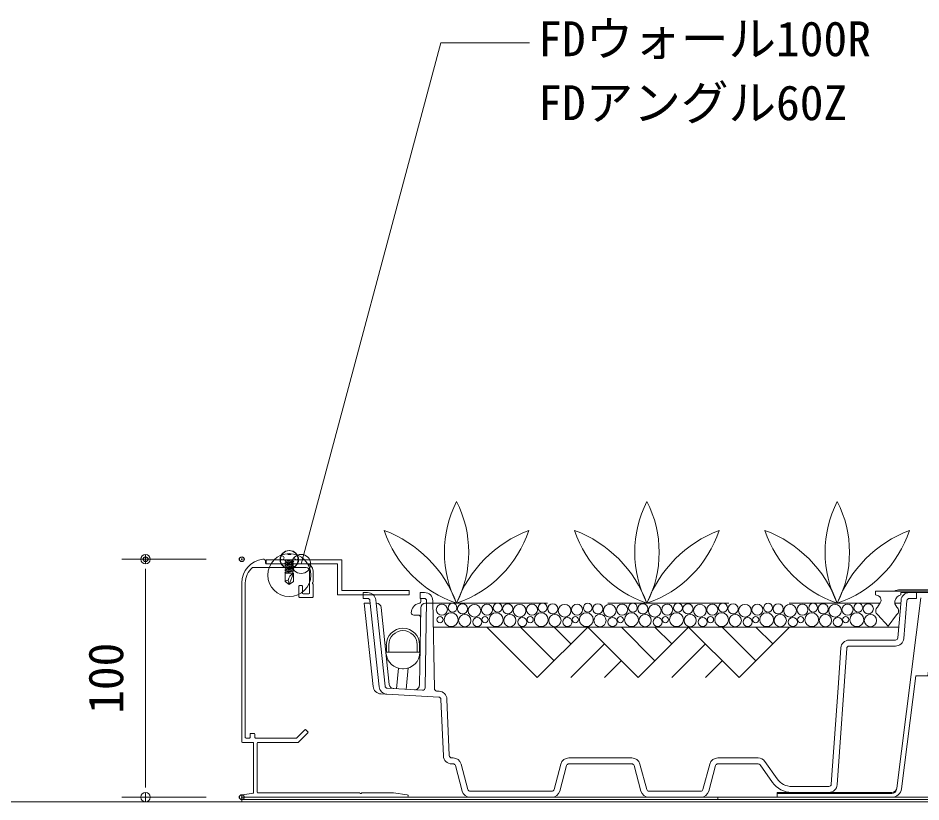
# Model space of a CAD drawing. Units: millimetres, scale not verified. Extents: x -1485 to 1485, y -1050 to 1050.
# Drawn here: x -405.2 to -25.8, y -233.8 to 95.6 of the extents above; entities that cross this region are included whole.
import ezdxf
from ezdxf.enums import TextEntityAlignment as Align

# ---------------------------------------------------------------- set-up
doc = ezdxf.new("R2010")
doc.units = ezdxf.units.MM
doc.header["$LTSCALE"] = 4
doc.header["$PDMODE"] = 32
doc.header["$PDSIZE"] = 2
doc.linetypes.add('USER1', pattern=[19.05, 12.7, -6.35])
for name, color, linetype, lineweight in [('0-0_0', 7, 'Continuous', 18), ('0-3_KUTAI', 3, 'Continuous', 18), ('0-4_BOUSUI', 1, 'Continuous', 18), ('0-5_KANAMONO_SCREW', 4, 'Continuous', 18), ('0-7_KANAMONO', 4, 'Continuous', 18), ('0-9_MOJI', 7, 'Continuous', 18), ('0-A_ecom', 7, 'Continuous', 18), ('0-B_GREEN', 3, 'Continuous', 18)]:
    doc.layers.add(name, color=color, linetype=linetype, lineweight=lineweight)
doc.layers.add('0-1_DEFPOINTS', color=7, linetype='Continuous')
doc.styles.add('ＭＳ ゴシック', font='')
doc.styles.get('ＭＳ ゴシック').set_extended_font_data('MS Gothic')

# ---------------------------------------------------------------- blocks, each defined once
blk = doc.blocks.new('_Dot')
at = {"layer": '0-0_0'}
for p, q in [((-0.5, 0), (-1, 0)), ((0.25, 0), (-0.25, 0))]:
    blk.add_line(p, q, dxfattribs=at)
blk.add_circle((0, 0), 0.25, dxfattribs=at)
blk = doc.blocks.new('D11')
at = {"layer": '0-1_DEFPOINTS'}
for p in [(1133.308, 918.143), (1173.737, 918.143), (1173.737, 818.143)]:
    blk.add_point(p, dxfattribs=at)
at = {"layer": '0-9_MOJI'}
for p, q in [((1158.737, 918.143), (1123.308, 918.143)), ((1133.308, 826.143), (1133.308, 910.143)), ((1158.737, 818.143), (1123.308, 818.143))]:
    blk.add_line(p, q, dxfattribs=at)
at = {"layer": '0-9_MOJI', "xscale": 8, "yscale": 8}
for p, rotation in [((1133.308, 918.143), 90), ((1133.308, 818.143), 270)]:
    blk.add_blockref('_Dot', p, dxfattribs=dict(at, rotation=rotation))
at = {"layer": '0-9_MOJI', "style": 'ＭＳ ゴシック'}
blk.add_text('100', height=14.66, rotation=90, dxfattribs=at).set_placement((1128.308, 853.143), align=Align.BOTTOM_LEFT)
blk = doc.blocks.new('sd-n13')
at = {"layer": '0-5_KANAMONO_SCREW'}
for p, q in [((-3.75, 0), (3.75, 0)), ((-2.4, -0.5), (1.6, 0)), ((-2.4, -0.5), (-0.445, 0)), ((-1.9, -1), (2.009, 0)), ((-1.9, 0), (-1.9, -0.372)), ((-1.9, -1), (-2.4, -0.5)), ((-2.4, -1.7), (1.9, -0.6)), ((-2.4, -1.7), (2.4, -1.1)), ((-1.9, -2.2), (-2.4, -1.7)), ((-2.4, -2.9), (1.9, -1.8)), ((-2.4, -2.9), (2.4, -2.3)), ((-1.9, -3.4), (-2.4, -2.9)), ((-2.4, -4.1), (1.9, -3)), ((-2.4, -4.1), (2.4, -3.5)), ((-1.9, -4.6), (-2.4, -4.1)), ((-2.4, -5.3), (1.9, -4.2)), ((-2.4, -5.3), (2.4, -4.7)), ((-1.9, -1), (-1.9, -1.572)), ((-1.9, -2.2), (2.4, -1.1)), ((-1.9, -2.2), (-1.9, -2.772)), ((-1.9, -3.4), (2.4, -2.3)), ((-1.9, -3.4), (-1.9, -3.972)), ((-1.9, -4.6), (2.4, -3.5)), ((-1.9, -4.6), (-1.9, -5.172)), ((-1.9, -5.8), (2.4, -4.7)), ((1.9, -0.028), (1.9, -0.6)), ((2.4, -1.1), (1.9, -0.6)), ((1.9, -1.228), (1.9, -1.8)), ((2.4, -2.3), (1.9, -1.8)), ((1.9, -2.428), (1.9, -3)), ((2.4, -3.5), (1.9, -3)), ((1.9, -3.628), (1.9, -4.2)), ((2.4, -4.7), (1.9, -4.2)), ((-1.9, -5.8), (-2.4, -5.3)), ((-2.4, -6.5), (1.9, -5.4)), ((-2.4, -6.5), (2.4, -5.9)), ((-1.9, -7), (-2.4, -6.5)), ((2.15, -7), (-2.15, -7)), ((-2.15, -11.495), (-2.15, -7)), ((-1.9, -5.8), (-1.9, -6.372)), ((-1.9, -7), (2.4, -5.9)), ((0, -13), (2.15, -7)), ((1.9, -4.828), (1.9, -5.4)), ((2.4, -5.9), (1.9, -5.4)), ((1.9, -6.028), (1.9, -7)), ((2.15, -11.495), (2.15, -7)), ((0, -13), (-2.15, -11.495)), ((0, -13), (-0.635, -10.995)), ((0, -13), (2.15, -11.495))]:
    blk.add_line(p, q, dxfattribs=at)
blk.add_lwpolyline([(0.75, 3.175), (0.75, 2.675), (-0.75, 2.675), (-0.75, 3.175)], dxfattribs=at)
for centre, radius in [((-0.091, 0.076), 4.75), ((0.091, 0.076), 4.75), ((0, -8.096), 11.296), ((0, -8.096), 11.296), ((-3.75, 1), 1), ((3.75, 1), 1)]:
    blk.add_circle(centre, radius, dxfattribs=at)
for centre, radius, start, end in [((4.694, -11.742), 5.381, 118.2142, 172.01632), ((-1.206, -11.809), 0.995, 54.94761, 161.58289)]:
    blk.add_arc(centre, radius, start, end, dxfattribs=at)

msp = doc.modelspace()

# ---------------------------------------------------------------- linework, layer by layer
at = {"layer": '0-3_KUTAI'}
msp.add_line((659.457, -233.795), (-739.893, -233.795), dxfattribs=at)
at = {"layer": '0-4_BOUSUI'}
msp.add_line((659.457, -233.795), (-739.893, -233.795), dxfattribs=at)
for points in [[(-311.22, -231.795), (-111.22, -231.795), (-111.22, -232.795), (-311.22, -232.795)], [(-111.22, -231.795), (88.78, -231.795), (88.78, -232.795), (-111.22, -232.795)]]:
    msp.add_lwpolyline(points, close=True, dxfattribs=at)
at = {"layer": '0-7_KANAMONO'}
for p, q in [((-301.22, -133.495), (-301.22, -132.795)), ((-306.762, -135.295), (-284.22, -135.295)), ((-284.22, -133.795), (-300.92, -133.795)), ((-282.72, -136.795), (-282.72, -146.05)), ((-311.22, -141.739), (-311.22, -208.495)), ((-309.72, -206.695), (-309.72, -141.739)), ((-287.22, -143.15), (-287.22, -147.55)), ((-286.02, -142.85), (-286.92, -142.85)), ((-285.72, -146.05), (-285.72, -143.15)), ((-286.92, -147.85), (-281.52, -147.85)), ((-283.02, -146.35), (-285.42, -146.35)), ((12.115, -144.595), (-34.554, -144.595)), ((-43.269, -150.549), (-44.058, -151.941)), ((-35.949, -151.941), (-36.739, -150.549)), ((-237.459, -170.793), (-237.459, -167.793)), ((-236.459, -170.793), (-236.459, -167.793)), ((-284.705, -203.48), (-288.132, -206.907)), ((-287.386, -208.707), (-283.432, -204.752)), ((-283.432, -204.328), (-284.28, -203.48)), ((-308.02, -206.995), (-309.42, -206.995)), ((-307.72, -205.295), (-307.72, -206.695)), ((-306.02, -204.995), (-307.42, -204.995)), ((-305.72, -206.695), (-305.72, -205.295)), ((-288.344, -206.995), (-305.42, -206.995)), ((-310.92, -208.795), (-306.52, -208.795)), ((-306.22, -209.095), (-306.22, -229.743)), ((-304.72, -229.695), (-304.72, -209.095)), ((-304.42, -208.795), (-287.598, -208.795)), ((-306.468, -230.038), (-310.806, -230.802)), ((-310.72, -231.795), (-241.72, -231.795))]:
    msp.add_line(p, q, dxfattribs=at)
msp.add_lwpolyline([(-240.92, -144.995), (-269.12, -144.995), (-269.12, -131.995), (-300.92, -131.995), (-300.92, -133.795), (-270.92, -133.795), (-270.92, -146.795), (-240.92, -146.795)], close=True, dxfattribs=at)
for points in [[(-281.432, -141.638), (-281.22, -141.426), (-281.22, -136.795)], [(-281.22, -147.55), (-281.22, -142.275), (-281.432, -142.063)], [(21.679, -147.037), (22.387, -146.695), (22.387, -145.195), (-44.826, -145.195), (-44.826, -146.695), (-44.118, -147.037)], [(-34.889, -147.037), (-34.182, -146.695), (-34.182, -145.795), (11.742, -145.795)], [(-43.98, -155.109), (-39.504, -159.995), (-36.028, -155.109)], [(-250.462, -167.793), (-250.462, -170.793), (-236.459, -170.793)], [(-249.462, -167.793), (-249.462, -170.793), (-237.459, -170.793)], [(-261.432, -230.207), (-261.644, -229.995), (-304.42, -229.995)], [(-241.651, -230.799), (-247.47, -229.995), (-260.795, -229.995), (-261.008, -230.207)]]:
    msp.add_lwpolyline(points, dxfattribs=at)
for centre, radius, start, end in [((-301.22, -141.739), 10, 96.37937, 180), ((-302.22, -132.795), 1, 0, 96.37937), ((-301.22, -141.739), 8.5, 130.69866, 180), ((-300.92, -133.495), 0.3, 180, 270), ((-284.22, -136.795), 3, 360, 90), ((-284.22, -136.795), 1.5, 360, 90), ((-286.92, -143.15), 0.3, 90, 180), ((-286.02, -143.15), 0.3, 0, 90), ((-281.22, -141.85), 0.3, 135, 225), ((-286.92, -147.55), 0.3, 180, 270), ((-285.42, -146.05), 0.3, 180, 270), ((-283.02, -146.05), 0.3, 270, 0), ((-281.52, -147.55), 0.3, 270, 0), ((-44.528, -148.995), 2, 309.01589, 78.18299), ((-34.554, -150.103), 5.508, 90, 116.99147), ((-33.488, -150.018), 3.294, 115.18273, 189.26669), ((-42.799, -153.495), 2, 129.0159, 233.82139), ((-37.209, -153.495), 2, 306.17861, 50.9841), ((-243.461, -167.793), 7.002, 0, 180), ((-243.461, -167.793), 6.002, 0, 180), ((-284.492, -203.692), 0.3, 45, 135), ((-283.644, -204.54), 0.3, 315, 45), ((-310.92, -208.495), 0.3, 180, 270), ((-309.42, -206.695), 0.3, 180, 270), ((-308.02, -206.695), 0.3, 270, 0), ((-307.42, -205.295), 0.3, 90, 180), ((-306.02, -205.295), 0.3, 360, 90), ((-305.42, -206.695), 0.3, 180, 270), ((-288.344, -206.695), 0.3, 270, 315), ((-306.52, -209.095), 0.3, 360, 90), ((-304.42, -209.095), 0.3, 90, 180), ((-287.598, -208.495), 0.3, 270, 315), ((-310.72, -231.295), 0.5, 99.98565, 270), ((-306.52, -229.743), 0.3, 279.98565, 360), ((-304.42, -229.695), 0.3, 180, 270), ((-261.22, -229.995), 0.3, 225, 315), ((-241.72, -231.295), 0.5, 270, 82.12579)]:
    msp.add_arc(centre, radius, start, end, dxfattribs=at)
at = {"layer": '0-9_MOJI'}
for p, q in [((-286.272, -133.835), (-227.585, 85.19)), ((-227.585, 85.19), (-190.274, 85.19))]:
    msp.add_line(p, q, dxfattribs=at)
msp.add_circle((-286.261, -133.795), 4, dxfattribs=at)
at = {"layer": '0-A_ecom'}
for p, q in [((-28.72, -145.795), (-27.72, -145.795)), ((-253.506, -185.411), (-257.346, -149.189)), ((-235.94, -149.408), (-235.921, -148.295)), ((-234.169, -185.884), (-233.531, -149.312)), ((-233.99, -150.295), (-233.548, -150.295)), ((-230.91, -149.234), (-230.264, -186.212)), ((-35.537, -164.881), (-34.166, -148.994)), ((-31.676, -149.209), (-33.047, -165.096)), ((-27.72, -148.295), (-30.679, -148.295)), ((-252.63, -152.084), (-249.204, -184.408)), ((-237.06, -155.295), (-238.964, -155.295)), ((-236.556, -184.712), (-235.99, -152.26)), ((-230.717, -160.295), (-35.142, -160.295)), ((-208.274, -160.295), (-187.061, -181.508)), ((-194.132, -160.295), (-179.99, -174.437)), ((-165.848, -160.295), (-187.061, -181.508)), ((-179.99, -160.295), (-172.919, -167.366)), ((-165.848, -160.295), (-144.634, -181.508)), ((-151.705, -160.295), (-137.563, -174.437)), ((-123.421, -160.295), (-144.634, -181.508)), ((-137.563, -160.295), (-130.492, -167.366)), ((-123.421, -160.295), (-102.208, -181.508)), ((-109.279, -160.295), (-95.137, -174.437)), ((-80.995, -160.295), (-102.208, -181.508)), ((-95.137, -160.295), (-88.066, -167.366)), ((-55.987, -165.795), (-36.534, -165.795)), ((-158.777, -167.366), (-172.919, -181.508)), ((-116.35, -167.366), (-130.492, -181.508)), ((-56.984, -169.225), (-60.992, -226.539)), ((-151.706, -174.437), (-158.777, -181.508)), ((-109.279, -174.437), (-116.35, -181.508)), ((-245.362, -177.571), (-246.127, -186.26)), ((-243.607, -177.795), (-243.314, -177.795)), ((-242.123, -186.482), (-241.325, -177.412)), ((-250.22, -188.537), (-252.749, -188.397)), ((-228.454, -189.744), (-250.22, -188.537)), ((-250.081, -186.041), (-235.225, -186.865)), ((-229.32, -187.193), (-228.316, -187.248)), ((-226.495, -214.444), (-227.511, -190.7)), ((-225.013, -190.593), (-223.997, -214.337)), ((-222.998, -215.295), (-222.412, -215.295)), ((-173.752, -215.295), (-147.287, -215.295)), ((-111.152, -215.295), (-94.237, -215.295)), ((-222.412, -217.795), (-222.998, -217.795)), ((-218.588, -229.201), (-221.446, -218.536)), ((-219.031, -217.889), (-216.173, -228.553)), ((-179.991, -228.553), (-177.133, -217.889)), ((-174.718, -218.536), (-177.576, -229.201)), ((-147.287, -217.795), (-173.752, -217.795)), ((-143.463, -229.201), (-146.321, -218.536)), ((-143.906, -217.889), (-141.049, -228.553)), ((-117.391, -228.553), (-114.533, -217.889)), ((-112.118, -218.536), (-114.976, -229.201)), ((-94.237, -217.795), (-111.152, -217.795)), ((-88.209, -225.575), (-93.421, -218.217)), ((-91.381, -216.772), (-86.169, -224.13)), ((-80.048, -227.295), (-64.483, -227.295)), ((-215.207, -229.295), (-180.957, -229.295)), ((-140.083, -229.295), (-118.357, -229.295)), ((-64.483, -229.795), (-80.048, -229.795)), ((-180.957, -231.795), (-215.207, -231.795)), ((-118.357, -231.795), (-140.083, -231.795))]:
    msp.add_line(p, q, dxfattribs=at)
at = {"layer": '0-A_ecom', "color": 3, "linetype": 'USER1'}
for p, q in [((-233.548, -150.295), (-43.008, -150.295)), ((-36.77, -150.295), (-34.279, -150.295))]:
    msp.add_line(p, q, dxfattribs=at)
at = {"layer": '0-A_ecom', "color": 150}
for p, q in [((-25.798, -147.979), (-35.997, -228.047)), ((-86.22, -230.295), (-38.045, -230.295)), ((-36.061, -228.547), (-35.997, -228.047))]:
    msp.add_line(p, q, dxfattribs=at)
at = {"layer": '0-A_ecom', "color": 1}
for p, q in [((659.457, -232.795), (-311.22, -232.795)), ((-311.22, -232.795), (-311.22, -233.795)), ((563.78, -232.795), (-311.22, -232.795))]:
    msp.add_line(p, q, dxfattribs=at)
at = {"layer": '0-A_ecom'}
for points in [[(-258.34, -148.295), (-260.22, -148.295), (-260.22, -145.795), (-258.34, -145.795)], [(-234.531, -148.295), (-236.182, -148.295), (-236.182, -145.795), (-234.409, -145.795)], [(-30.679, -145.795), (-27.72, -145.795), (-27.72, -148.295)], [(-256.035, -185.271), (-259.743, -150.295), (-257.229, -150.295)], [(-254.86, -148.926), (-254.715, -150.295), (-251.02, -185.148)], [(-63.486, -226.364), (-60.649, -185.795), (-59.478, -169.051)], [(-36.534, -168.295), (-44.967, -168.295), (-55.987, -168.295)]]:
    msp.add_lwpolyline(points, dxfattribs=at)
at = {"layer": '0-A_ecom', "color": 150}
for points in [[(-34.013, -228.3), (-27.962, -180.795), (-22.921, -180.795), (-19.227, -151.795), (-12.973, -151.795)], [(-37.981, -229.795), (-86.22, -229.795), (-86.22, -231.795), (-37.981, -231.795)]]:
    msp.add_lwpolyline(points, dxfattribs=at)
at = {"layer": '0-A_ecom'}
for centre, radius in [((-227.136, -153.027), 2.322), ((-222.631, -152.187), 1.865), ((-218.412, -152.626), 2.127), ((-213.417, -153.437), 2.658), ((-208.193, -153.027), 2.322), ((-203.689, -152.187), 1.865), ((-199.47, -152.626), 2.127), ((-194.474, -153.437), 2.658), ((-189.251, -153.027), 2.322), ((-184.746, -152.187), 1.865), ((-180.527, -152.626), 2.127), ((-175.531, -153.437), 2.658), ((-170.308, -153.027), 2.322), ((-165.803, -152.187), 1.865), ((-161.584, -152.626), 2.127), ((-156.588, -153.437), 2.658), ((-151.365, -153.027), 2.322), ((-146.86, -152.187), 1.865), ((-142.641, -152.626), 2.127), ((-137.646, -153.437), 2.658), ((-132.422, -153.027), 2.322), ((-127.918, -152.187), 1.865), ((-123.699, -152.626), 2.127), ((-118.703, -153.437), 2.658), ((-113.48, -153.027), 2.322), ((-108.975, -152.187), 1.865), ((-104.756, -152.626), 2.127), ((-99.76, -153.437), 2.658), ((-94.537, -153.027), 2.322), ((-90.032, -152.187), 1.865), ((-85.813, -152.626), 2.127), ((-80.817, -153.437), 2.658), ((-75.594, -153.027), 2.322), ((-71.089, -152.187), 1.865), ((-66.87, -152.626), 2.127), ((-61.875, -153.437), 2.658), ((-56.651, -153.027), 2.322), ((-52.147, -152.187), 1.865), ((-47.928, -152.626), 2.127), ((-223.233, -157.209), 2.903), ((-217.497, -157.569), 2.579), ((-204.29, -157.209), 2.903), ((-198.554, -157.569), 2.579), ((-185.347, -157.209), 2.903), ((-179.611, -157.569), 2.579), ((-166.404, -157.209), 2.903), ((-160.669, -157.569), 2.579), ((-147.462, -157.209), 2.903), ((-141.726, -157.569), 2.579), ((-128.519, -157.209), 2.903), ((-122.783, -157.569), 2.579), ((-109.576, -157.209), 2.903), ((-103.84, -157.569), 2.579), ((-90.633, -157.209), 2.903), ((-84.898, -157.569), 2.579), ((-71.691, -157.209), 2.903), ((-65.955, -157.569), 2.579), ((-52.748, -157.209), 2.903), ((-47.012, -157.569), 2.579), ((-227.896, -157.227), 1.311), ((-212.244, -158.169), 1.925), ((-208.954, -157.227), 1.311), ((-193.302, -158.169), 1.925), ((-190.011, -157.227), 1.311), ((-174.359, -158.169), 1.925), ((-171.068, -157.227), 1.311), ((-155.416, -158.169), 1.925), ((-152.125, -157.227), 1.311), ((-136.473, -158.169), 1.925), ((-133.183, -157.227), 1.311), ((-117.531, -158.169), 1.925), ((-114.24, -157.227), 1.311), ((-98.588, -158.169), 1.925), ((-95.297, -157.227), 1.311), ((-79.645, -158.169), 1.925), ((-76.354, -157.227), 1.311), ((-60.702, -158.169), 1.925), ((-57.412, -157.227), 1.311)]:
    msp.add_circle(centre, radius, dxfattribs=at)
for centre, radius, start, end in [((-258.34, -149.295), 3.5, 6.05049, 90), ((-234.409, -149.295), 3.5, 0.99999, 90), ((-30.679, -149.295), 3.5, 90, 175.06815), ((-258.34, -149.295), 1, 6.05077, 90), ((-254.619, -152.295), 2, 6.05077, 90), ((-235.964, -154.295), 4, 101.2808, 180), ((-236.94, -149.391), 1, 281.13827, 358.99986), ((-233.99, -152.295), 2, 90, 178.99999), ((-234.531, -149.295), 1, 359.00001, 90), ((-30.679, -149.295), 1, 90, 175.06819), ((-238.964, -154.295), 1, 180, 270), ((-237.06, -156.295), 1, 359, 90), ((-55.987, -169.295), 3.5, 90, 175.99999), ((-36.534, -164.795), 1, 270, 355.06815), ((-36.534, -164.795), 3.5, 270, 355.06819), ((-55.987, -169.295), 1, 90, 176), ((-243.607, -170.795), 7, 186.05076, 270), ((-243.314, -170.795), 7, 270, 359), ((-252.555, -184.902), 3.5, 186.05076, 266.82481), ((-250.026, -185.042), 3.5, 186.05077, 266.82481), ((-250.026, -185.042), 1, 186.05077, 266.82483), ((-247.215, -184.197), 2, 186.05077, 266.82483), ((-238.556, -184.677), 2, 266.82483, 358.99999), ((-235.169, -185.867), 1, 266.82483, 359.00001), ((-229.264, -186.194), 1, 180.99999, 266.82497), ((-228.51, -190.743), 3.5, 2.44878, 86.82497), ((-228.51, -190.743), 1, 2.44878, 86.82481), ((-222.998, -214.295), 3.5, 182.44878, 270), ((-222.998, -214.295), 1, 182.44878, 270), ((-222.412, -218.795), 3.5, 15.00004, 90), ((-173.752, -218.795), 3.5, 90, 164.99996), ((-147.287, -218.795), 3.5, 15.00004, 90), ((-111.152, -218.795), 3.5, 90, 164.99996), ((-94.237, -218.795), 3.5, 35.31126, 90), ((-222.412, -218.795), 1, 14.99997, 90), ((-173.752, -218.795), 1, 90, 165.00003), ((-147.287, -218.795), 1, 14.99997, 90), ((-111.152, -218.795), 1, 90, 165.00003), ((-94.237, -218.795), 1, 35.31121, 90), ((-80.048, -219.795), 10, 215.31121, 270), ((-80.048, -219.795), 7.5, 215.31126, 270), ((-64.483, -226.295), 1, 270, 356.00001), ((-64.483, -226.295), 3.5, 270, 356), ((-215.207, -228.295), 3.5, 194.99997, 270), ((-215.207, -228.295), 1, 195.00004, 270), ((-180.957, -228.295), 1, 270, 344.99996), ((-180.957, -228.295), 3.5, 270, 345.00003), ((-140.083, -228.295), 3.5, 194.99997, 270), ((-140.083, -228.295), 1, 195.00004, 270), ((-118.357, -228.295), 1, 270, 344.99996), ((-118.357, -228.295), 3.5, 270, 345.00003)]:
    msp.add_arc(centre, radius, start, end, dxfattribs=at)
at = {"layer": '0-A_ecom', "color": 150}
for centre, radius in [((-38.045, -228.295), 2), ((-37.981, -227.795), 2), ((-37.981, -227.795), 4)]:
    msp.add_arc(centre, radius, 270, 352.7407, dxfattribs=at)
at = {"layer": '0-B_GREEN'}
for centre, radius, start, end in [((-178.731, -128.902), 47.326, 153.12829, 206.87401), ((-263.161, -128.902), 47.326, 333.12599, 26.87171), ((-98.731, -128.902), 47.326, 153.12829, 206.87401), ((-183.161, -128.902), 47.326, 333.12599, 26.87171), ((-18.731, -128.902), 47.326, 153.12829, 206.87401), ((-103.161, -128.902), 47.326, 333.12599, 26.87171), ((-269.641, -168.27), 51.907, 20.26163, 69.3585), ((-205.198, -104.254), 48.659, 198.50209, 251.11695), ((-172.251, -168.27), 51.907, 110.6415, 159.73837), ((-236.694, -104.254), 48.659, 288.88305, 341.49791), ((-189.641, -168.27), 51.907, 20.26163, 69.3585), ((-125.198, -104.254), 48.659, 198.50209, 251.11695), ((-92.251, -168.27), 51.907, 110.6415, 159.73837), ((-156.694, -104.254), 48.659, 288.88305, 341.49791), ((-109.641, -168.27), 51.907, 20.26163, 69.3585), ((-45.198, -104.254), 48.659, 198.50209, 251.11695), ((-12.251, -168.27), 51.907, 110.6415, 159.73837), ((-76.694, -104.254), 48.659, 288.88305, 341.49791)]:
    msp.add_arc(centre, radius, start, end, dxfattribs=at)

# ---------------------------------------------------------------- block references
at = {"layer": '0-5_KANAMONO_SCREW', "xscale": 0.8, "yscale": 0.8}
msp.add_blockref('sd-n13', (-291.234, -131.995), dxfattribs=at)
at = {"layer": '0-9_MOJI'}
msp.add_blockref('D11', (-1484.956, -1049.938), dxfattribs=at)

# ---------------------------------------------------------------- texts
at = {"layer": '0-9_MOJI', "style": 'ＭＳ ゴシック'}
for s, p in [('FDウォール100R', (-186.645, 75.19)), ('FDアングル60Z', (-186.623, 48.301))]:
    msp.add_text(s, height=14.66, dxfattribs=at).set_placement(p, align=Align.BOTTOM_LEFT)

doc.saveas('drawing.dxf')
